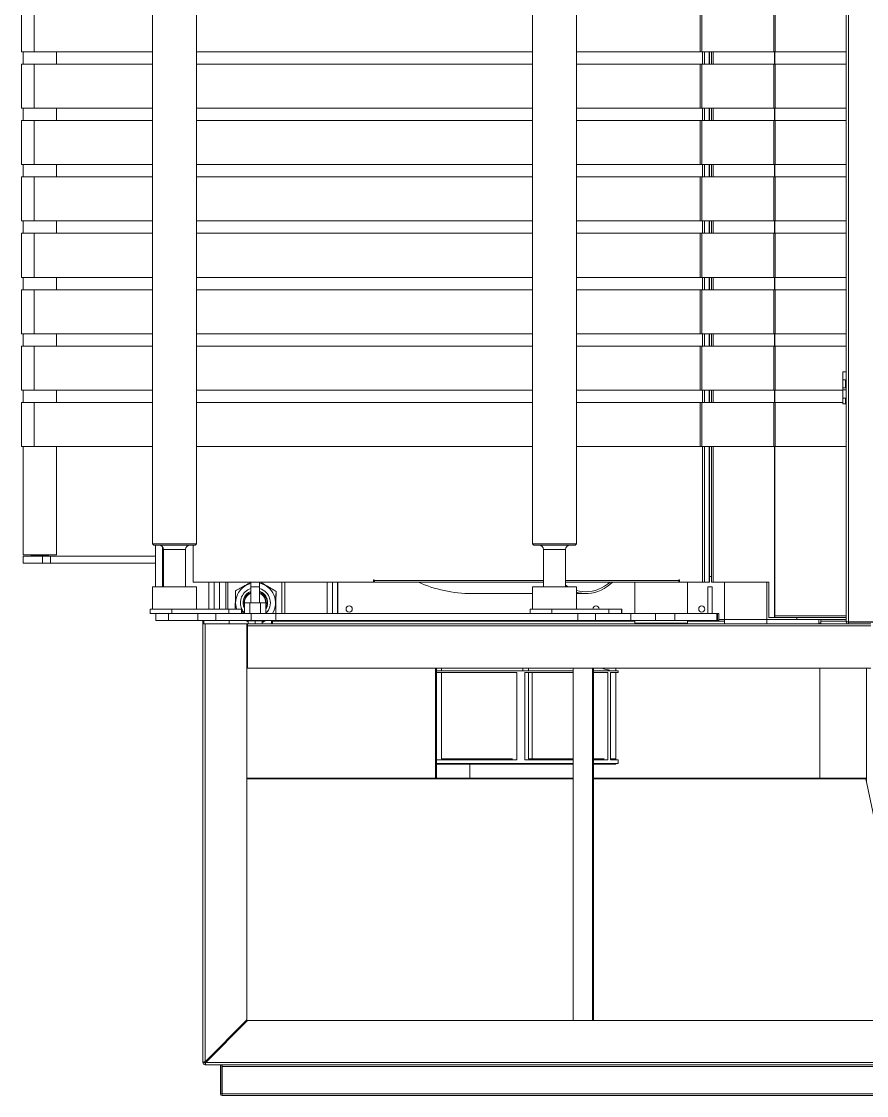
# Model space of a CAD drawing. Header units: millimetres. Extents: x 8553 to 58453, y 11523 to 43612.
# Drawn here: x 48689 to 49456, y 19149 to 20124 of the extents above; entities that cross this region are included whole.
import ezdxf

# ---------------------------------------------------------------- set-up
doc = ezdxf.new("R2010")
doc.units = ezdxf.units.MM

msp = doc.modelspace()

# ---------------------------------------------------------------- linework, layer by layer
at = {"linetype": 'Continuous', "lineweight": 15}
for p, q in [((49437.751, 19579.326), (49437.751, 22331.56)), ((49439.751, 22331.96), (49439.751, 19578.926)), ((48808.083, 22271.382), (48808.083, 19649.782)), ((48848.083, 19649.782), (48848.083, 22271.382)), ((49152.846, 22271.382), (49152.846, 19649.782)), ((49192.846, 19649.782), (49192.846, 22271.382)), ((48689.15, 20136.477), (48689.15, 20096.477)), ((48700.512, 20136.477), (48700.512, 20096.477)), ((49305.084, 20136.477), (49305.084, 20096.477)), ((49306.525, 20136.477), (49306.525, 20096.477)), ((49372.028, 20136.477), (49372.028, 20096.477)), ((49373.191, 20136.477), (49373.191, 20096.477)), ((48689.15, 20096.477), (48700.512, 20096.477)), ((48690.644, 20096.477), (48690.644, 20085.277)), ((48808.083, 20096.477), (48700.512, 20096.477)), ((48721.044, 20085.277), (48721.044, 20096.477)), ((49152.846, 20096.477), (48848.083, 20096.477)), ((49305.084, 20096.477), (49192.846, 20096.477)), ((49306.525, 20096.477), (49305.084, 20096.477)), ((49372.028, 20096.477), (49306.525, 20096.477)), ((49307.152, 20096.477), (49307.152, 20085.277)), ((49309.137, 20096.477), (49309.137, 20085.277)), ((49313.41, 20096.477), (49313.41, 20085.277)), ((49313.474, 20085.277), (49313.474, 20096.477)), ((49315.483, 20096.477), (49315.483, 20085.277)), ((49317.003, 20096.477), (49317.003, 20085.277)), ((49373.191, 20096.477), (49372.028, 20096.477)), ((49372.655, 20096.477), (49372.655, 20085.277)), ((49372.919, 20096.477), (49372.919, 20085.277)), ((49437.751, 20096.477), (49373.191, 20096.477)), ((48689.15, 20085.277), (48689.15, 20045.277)), ((48689.15, 20085.277), (48700.512, 20085.277)), ((48700.512, 20085.277), (48700.512, 20045.277)), ((48808.083, 20085.277), (48700.512, 20085.277)), ((49152.846, 20085.277), (48848.083, 20085.277)), ((49305.084, 20085.277), (49192.846, 20085.277)), ((49305.084, 20085.277), (49305.084, 20045.277)), ((49306.525, 20085.277), (49305.084, 20085.277)), ((49306.525, 20085.277), (49306.525, 20045.277)), ((49372.028, 20085.277), (49306.525, 20085.277)), ((49372.028, 20085.277), (49372.028, 20045.277)), ((49373.191, 20085.277), (49372.028, 20085.277)), ((49373.191, 20085.277), (49373.191, 20045.277)), ((49437.751, 20085.277), (49373.191, 20085.277)), ((48689.15, 20045.277), (48700.512, 20045.277)), ((48690.644, 20045.277), (48690.644, 20034.077)), ((48808.083, 20045.277), (48700.512, 20045.277)), ((48721.044, 20034.077), (48721.044, 20045.277)), ((49152.846, 20045.277), (48848.083, 20045.277)), ((49305.084, 20045.277), (49192.846, 20045.277)), ((49306.525, 20045.277), (49305.084, 20045.277)), ((49372.028, 20045.277), (49306.525, 20045.277)), ((49307.152, 20045.277), (49307.152, 20034.077)), ((49309.137, 20045.277), (49309.137, 20034.077)), ((49313.41, 20045.277), (49313.41, 20034.077)), ((49313.474, 20034.077), (49313.474, 20045.277)), ((49315.483, 20045.277), (49315.483, 20034.077)), ((49317.003, 20045.277), (49317.003, 20034.077)), ((49373.191, 20045.277), (49372.028, 20045.277)), ((49372.655, 20045.277), (49372.655, 20034.077)), ((49372.919, 20045.277), (49372.919, 20034.077)), ((49437.751, 20045.277), (49373.191, 20045.277)), ((48689.15, 20034.077), (48689.15, 19994.077)), ((48689.15, 20034.077), (48700.512, 20034.077)), ((48700.512, 20034.077), (48700.512, 19994.077)), ((48808.083, 20034.077), (48700.512, 20034.077)), ((49152.846, 20034.077), (48848.083, 20034.077)), ((49305.084, 20034.077), (49192.846, 20034.077)), ((49305.084, 20034.077), (49305.084, 19994.077)), ((49306.525, 20034.077), (49305.084, 20034.077)), ((49306.525, 20034.077), (49306.525, 19994.077)), ((49372.028, 20034.077), (49306.525, 20034.077)), ((49372.028, 20034.077), (49372.028, 19994.077)), ((49373.191, 20034.077), (49372.028, 20034.077)), ((49373.191, 20034.077), (49373.191, 19994.077)), ((49437.751, 20034.077), (49373.191, 20034.077)), ((48689.15, 19994.077), (48700.512, 19994.077)), ((48690.644, 19994.077), (48690.644, 19982.877)), ((48808.083, 19994.077), (48700.512, 19994.077)), ((48721.044, 19982.877), (48721.044, 19994.077)), ((49152.846, 19994.077), (48848.083, 19994.077)), ((49305.084, 19994.077), (49192.846, 19994.077)), ((49306.525, 19994.077), (49305.084, 19994.077)), ((49372.028, 19994.077), (49306.525, 19994.077)), ((49307.152, 19994.077), (49307.152, 19982.877)), ((49309.137, 19994.077), (49309.137, 19982.877)), ((49313.41, 19994.077), (49313.41, 19982.877)), ((49313.474, 19982.877), (49313.474, 19994.077)), ((49315.483, 19994.077), (49315.483, 19982.877)), ((49317.003, 19994.077), (49317.003, 19982.877)), ((49373.191, 19994.077), (49372.028, 19994.077)), ((49372.655, 19994.077), (49372.655, 19982.877)), ((49372.919, 19994.077), (49372.919, 19982.877)), ((49437.751, 19994.077), (49373.191, 19994.077)), ((48689.15, 19982.877), (48689.15, 19942.877)), ((48689.15, 19982.877), (48700.512, 19982.877)), ((48700.512, 19982.877), (48700.512, 19942.877)), ((48808.083, 19982.877), (48700.512, 19982.877)), ((49152.846, 19982.877), (48848.083, 19982.877)), ((49305.084, 19982.877), (49192.846, 19982.877)), ((49305.084, 19982.877), (49305.084, 19942.877)), ((49306.525, 19982.877), (49305.084, 19982.877)), ((49306.525, 19982.877), (49306.525, 19942.877)), ((49372.028, 19982.877), (49306.525, 19982.877)), ((49372.028, 19982.877), (49372.028, 19942.877)), ((49373.191, 19982.877), (49372.028, 19982.877)), ((49373.191, 19982.877), (49373.191, 19942.877)), ((49437.751, 19982.877), (49373.191, 19982.877)), ((48689.15, 19942.877), (48700.512, 19942.877)), ((48690.644, 19942.877), (48690.644, 19931.677)), ((48808.083, 19942.877), (48700.512, 19942.877)), ((48721.044, 19931.677), (48721.044, 19942.877)), ((49152.846, 19942.877), (48848.083, 19942.877)), ((49305.084, 19942.877), (49192.846, 19942.877)), ((49306.525, 19942.877), (49305.084, 19942.877)), ((49372.028, 19942.877), (49306.525, 19942.877)), ((49307.152, 19942.877), (49307.152, 19931.677)), ((49309.137, 19942.877), (49309.137, 19931.677)), ((49313.41, 19942.877), (49313.41, 19931.677)), ((49313.474, 19931.677), (49313.474, 19942.877)), ((49315.483, 19942.877), (49315.483, 19931.677)), ((49317.003, 19942.877), (49317.003, 19931.677)), ((49373.191, 19942.877), (49372.028, 19942.877)), ((49372.655, 19942.877), (49372.655, 19931.677)), ((49372.919, 19942.877), (49372.919, 19931.677)), ((49437.751, 19942.877), (49373.191, 19942.877)), ((48689.15, 19931.677), (48689.15, 19891.677)), ((48689.15, 19931.677), (48700.512, 19931.677)), ((48700.512, 19931.677), (48700.512, 19891.677)), ((48808.083, 19931.677), (48700.512, 19931.677)), ((49152.846, 19931.677), (48848.083, 19931.677)), ((49305.084, 19931.677), (49192.846, 19931.677)), ((49305.084, 19931.677), (49305.084, 19891.677)), ((49306.525, 19931.677), (49305.084, 19931.677)), ((49306.525, 19931.677), (49306.525, 19891.677)), ((49372.028, 19931.677), (49306.525, 19931.677)), ((49372.028, 19931.677), (49372.028, 19891.677)), ((49373.191, 19931.677), (49372.028, 19931.677)), ((49373.191, 19931.677), (49373.191, 19891.677)), ((49437.751, 19931.677), (49373.191, 19931.677)), ((48689.15, 19891.677), (48700.512, 19891.677)), ((48690.644, 19891.677), (48690.644, 19880.477)), ((48808.083, 19891.677), (48700.512, 19891.677)), ((48721.044, 19880.477), (48721.044, 19891.677)), ((49152.846, 19891.677), (48848.083, 19891.677)), ((49305.084, 19891.677), (49192.846, 19891.677)), ((49306.525, 19891.677), (49305.084, 19891.677)), ((49372.028, 19891.677), (49306.525, 19891.677)), ((49307.152, 19891.677), (49307.152, 19880.477)), ((49309.137, 19891.677), (49309.137, 19880.477)), ((49313.41, 19891.677), (49313.41, 19880.477)), ((49313.474, 19880.477), (49313.474, 19891.677)), ((49315.483, 19891.677), (49315.483, 19880.477)), ((49317.003, 19891.677), (49317.003, 19880.477)), ((49373.191, 19891.677), (49372.028, 19891.677)), ((49372.655, 19891.677), (49372.655, 19880.477)), ((49372.919, 19891.677), (49372.919, 19880.477)), ((49437.751, 19891.677), (49373.191, 19891.677)), ((48689.15, 19880.477), (48689.15, 19840.477)), ((48689.15, 19880.477), (48700.512, 19880.477)), ((48700.512, 19880.477), (48700.512, 19840.477)), ((48808.083, 19880.477), (48700.512, 19880.477)), ((49152.846, 19880.477), (48848.083, 19880.477)), ((49305.084, 19880.477), (49192.846, 19880.477)), ((49305.084, 19880.477), (49305.084, 19840.477)), ((49306.525, 19880.477), (49305.084, 19880.477)), ((49306.525, 19880.477), (49306.525, 19840.477)), ((49372.028, 19880.477), (49306.525, 19880.477)), ((49372.028, 19880.477), (49372.028, 19840.477)), ((49373.191, 19880.477), (49372.028, 19880.477)), ((49373.191, 19880.477), (49373.191, 19840.477)), ((49437.751, 19880.477), (49373.191, 19880.477)), ((48689.15, 19840.477), (48700.512, 19840.477)), ((48690.644, 19840.477), (48690.644, 19829.277)), ((48808.083, 19840.477), (48700.512, 19840.477)), ((48721.044, 19829.277), (48721.044, 19840.477)), ((49152.846, 19840.477), (48848.083, 19840.477)), ((49305.084, 19840.477), (49192.846, 19840.477)), ((49306.525, 19840.477), (49305.084, 19840.477)), ((49372.028, 19840.477), (49306.525, 19840.477)), ((49307.152, 19840.477), (49307.152, 19829.277)), ((49309.137, 19840.477), (49309.137, 19829.277)), ((49313.41, 19840.477), (49313.41, 19829.277)), ((49313.474, 19829.277), (49313.474, 19840.477)), ((49315.483, 19840.477), (49315.483, 19829.277)), ((49317.003, 19840.477), (49317.003, 19829.277)), ((49373.191, 19840.477), (49372.028, 19840.477)), ((49372.655, 19840.477), (49372.655, 19829.277)), ((49372.919, 19840.477), (49372.919, 19829.277)), ((49437.751, 19840.477), (49373.191, 19840.477)), ((48689.15, 19829.277), (48689.15, 19789.277)), ((48689.15, 19829.277), (48700.512, 19829.277)), ((48700.512, 19829.277), (48700.512, 19789.277)), ((48808.083, 19829.277), (48700.512, 19829.277)), ((49152.846, 19829.277), (48848.083, 19829.277)), ((49305.084, 19829.277), (49192.846, 19829.277)), ((49305.084, 19829.277), (49305.084, 19789.277)), ((49306.525, 19829.277), (49305.084, 19829.277)), ((49306.525, 19829.277), (49306.525, 19789.277)), ((49372.028, 19829.277), (49306.525, 19829.277)), ((49372.028, 19829.277), (49372.028, 19789.277)), ((49373.191, 19829.277), (49372.028, 19829.277)), ((49373.191, 19829.277), (49373.191, 19789.277)), ((49437.751, 19829.277), (49373.191, 19829.277)), ((49434.732, 19805.983), (49437.132, 19805.983)), ((49434.732, 19805.983), (49434.732, 19798.628)), ((49437.132, 19805.983), (49437.751, 19805.896)), ((49434.732, 19798.628), (49437.132, 19798.628)), ((49434.732, 19791.46), (49434.732, 19798.628)), ((49434.732, 19791.46), (49437.132, 19791.46)), ((49434.732, 19791.46), (49434.732, 19789.468)), ((49437.132, 19798.628), (49437.751, 19798.716)), ((49437.132, 19791.46), (49437.132, 19798.628)), ((49437.132, 19791.46), (49437.751, 19791.548)), ((48689.15, 19789.277), (48700.512, 19789.277)), ((48690.644, 19789.277), (48690.644, 19778.077)), ((48808.083, 19789.277), (48700.512, 19789.277)), ((48721.044, 19778.077), (48721.044, 19789.277)), ((49152.846, 19789.277), (48848.083, 19789.277)), ((49305.084, 19789.277), (49192.846, 19789.277)), ((49306.525, 19789.277), (49305.084, 19789.277)), ((49372.028, 19789.277), (49306.525, 19789.277)), ((49307.152, 19789.277), (49307.152, 19778.077)), ((49309.137, 19789.277), (49309.137, 19778.077)), ((49313.41, 19789.277), (49313.41, 19778.077)), ((49313.474, 19778.077), (49313.474, 19789.277)), ((49315.483, 19789.277), (49315.483, 19778.077)), ((49317.003, 19789.277), (49317.003, 19778.077)), ((49373.191, 19789.277), (49372.028, 19789.277)), ((49372.655, 19789.277), (49372.655, 19778.077)), ((49372.919, 19789.277), (49372.919, 19778.077)), ((49434.732, 19789.277), (49373.191, 19789.277)), ((49434.732, 19782.079), (49434.732, 19789.468)), ((49434.732, 19789.468), (49437.751, 19789.468)), ((49434.732, 19782.079), (49437.751, 19782.079)), ((49434.732, 19782.079), (49434.732, 19776.902)), ((49437.132, 19782.079), (49437.132, 19776.902)), ((48689.15, 19778.077), (48689.15, 19738.077)), ((48689.15, 19778.077), (48700.512, 19778.077)), ((48700.512, 19778.077), (48700.512, 19738.077)), ((48808.083, 19778.077), (48700.512, 19778.077)), ((49152.846, 19778.077), (48848.083, 19778.077)), ((49305.084, 19778.077), (49192.846, 19778.077)), ((49305.084, 19778.077), (49305.084, 19738.077)), ((49306.525, 19778.077), (49305.084, 19778.077)), ((49306.525, 19778.077), (49306.525, 19738.077)), ((49372.028, 19778.077), (49306.525, 19778.077)), ((49372.028, 19778.077), (49372.028, 19738.077)), ((49373.191, 19778.077), (49372.028, 19778.077)), ((49373.191, 19778.077), (49373.191, 19738.077)), ((49434.732, 19778.077), (49373.191, 19778.077)), ((49434.732, 19776.902), (49437.132, 19776.902)), ((49437.132, 19776.902), (49437.751, 19776.99)), ((48689.15, 19738.077), (48700.512, 19738.077)), ((48690.644, 19738.077), (48690.644, 19639.843)), ((48808.083, 19738.077), (48700.512, 19738.077)), ((48721.044, 19639.843), (48721.044, 19738.077)), ((49152.846, 19738.077), (48848.083, 19738.077)), ((49305.084, 19738.077), (49192.846, 19738.077)), ((49306.525, 19738.077), (49305.084, 19738.077)), ((49372.028, 19738.077), (49306.525, 19738.077)), ((49307.152, 19738.077), (49307.152, 19615.073)), ((49309.137, 19738.077), (49309.137, 19615.073)), ((49313.41, 19738.077), (49313.41, 19615.073)), ((49313.474, 19615.073), (49313.474, 19738.077)), ((49315.483, 19738.077), (49315.483, 19615.073)), ((49317.003, 19738.077), (49317.003, 19615.073)), ((49373.191, 19738.077), (49372.028, 19738.077)), ((49372.655, 19738.077), (49372.655, 19583.073)), ((49372.919, 19738.077), (49372.919, 19584.593)), ((49437.751, 19738.077), (49373.191, 19738.077)), ((48808.083, 19649.782), (48809.283, 19648.582)), ((48808.083, 19649.782), (48848.083, 19649.782)), ((48846.883, 19648.582), (48809.283, 19648.582)), ((48810.923, 19610.643), (48810.923, 19648.582)), ((48817.052, 19610.643), (48817.052, 19647.262)), ((48818.034, 19645.203), (48818.034, 19610.643)), ((48818.083, 19644.582), (48818.083, 19610.643)), ((48818.083, 19644.582), (48837.835, 19644.582)), ((48837.835, 19644.582), (48838.083, 19644.582)), ((48838.083, 19610.643), (48838.083, 19644.582)), ((48844.968, 19648.582), (48844.968, 19615.073)), ((48846.883, 19648.582), (48848.083, 19649.782)), ((49152.846, 19649.782), (49154.046, 19648.582)), ((49152.846, 19649.782), (49192.846, 19649.782)), ((49191.646, 19648.582), (49154.046, 19648.582)), ((49162.846, 19644.582), (49162.846, 19610.643)), ((49162.846, 19644.582), (49182.599, 19644.582)), ((49182.599, 19644.582), (49182.846, 19644.582)), ((49182.846, 19610.643), (49182.846, 19644.582)), ((49191.646, 19648.582), (49192.846, 19649.782)), ((48690.644, 19639.843), (48698.2, 19639.843)), ((48690.644, 19638.643), (48690.644, 19632.243)), ((48690.644, 19638.643), (48708.339, 19638.643)), ((48698.044, 19639.843), (48698.044, 19639.043)), ((48698.044, 19639.043), (48698.444, 19638.643)), ((48713.644, 19639.043), (48698.044, 19639.043)), ((48698.2, 19639.843), (48721.044, 19639.843)), ((48708.339, 19632.243), (48708.339, 19638.643)), ((48708.339, 19638.643), (48715.571, 19638.643)), ((48713.244, 19638.643), (48713.644, 19639.043)), ((48713.644, 19639.043), (48713.644, 19639.843)), ((48715.571, 19638.643), (48715.571, 19632.243)), ((48715.571, 19638.643), (48810.923, 19638.643)), ((48810.923, 19632.243), (48810.923, 19638.643)), ((48817.973, 19638.643), (48818.034, 19638.643)), ((48817.973, 19632.243), (48817.973, 19638.643)), ((48690.644, 19632.243), (48708.339, 19632.243)), ((48715.571, 19632.243), (48708.339, 19632.243)), ((48715.571, 19632.243), (48810.923, 19632.243)), ((48818.034, 19632.243), (48817.973, 19632.243)), ((49008.69, 19615.073), (48844.968, 19615.073)), ((48859.19, 19590.643), (48859.19, 19615.073)), ((48864.172, 19590.643), (48864.172, 19615.073)), ((48868.777, 19590.643), (48868.777, 19615.073)), ((48868.947, 19590.643), (48868.947, 19615.073)), ((48874.551, 19615.073), (48874.551, 19590.643)), ((48876.551, 19615.073), (48876.551, 19590.643)), ((48897.19, 19615.073), (48897.19, 19614.043)), ((48905.19, 19614.043), (48905.19, 19615.073)), ((48925.294, 19615.073), (48925.294, 19586.643)), ((48928.142, 19615.073), (48928.142, 19586.643)), ((48966.45, 19615.073), (48966.45, 19586.643)), ((48971.432, 19615.073), (48971.432, 19586.643)), ((48976.037, 19615.073), (48976.037, 19586.643)), ((48976.206, 19586.643), (48976.206, 19615.073)), ((49008.69, 19617.273), (49009.266, 19617.273)), ((49008.69, 19615.073), (49008.69, 19617.273)), ((49009.027, 19615.073), (49008.69, 19615.073)), ((49009.027, 19615.073), (49009.027, 19617.273)), ((49009.266, 19617.273), (49009.266, 19616.673)), ((49009.266, 19616.673), (49162.846, 19616.673)), ((49009.716, 19615.073), (49162.846, 19615.073)), ((49182.846, 19616.673), (49285.655, 19616.673)), ((49182.846, 19615.073), (49286.105, 19615.073)), ((49245.751, 19615.073), (49245.751, 19586.643)), ((49285.655, 19617.273), (49286.231, 19617.273)), ((49285.655, 19616.673), (49285.655, 19617.273)), ((49285.992, 19616.673), (49285.655, 19616.673)), ((49285.992, 19616.673), (49285.992, 19617.273)), ((49286.105, 19616.273), (49286.105, 19615.073)), ((49286.105, 19616.273), (49286.231, 19616.273)), ((49286.105, 19615.073), (49286.231, 19615.073)), ((49286.231, 19617.273), (49286.231, 19615.073)), ((49307.152, 19615.073), (49286.231, 19615.073)), ((49293.751, 19586.643), (49293.751, 19615.073)), ((49309.137, 19615.073), (49307.152, 19615.073)), ((49313.41, 19615.073), (49309.137, 19615.073)), ((49313.474, 19615.073), (49313.41, 19615.073)), ((49315.483, 19620.273), (49313.474, 19620.273)), ((49315.483, 19615.073), (49317.003, 19615.073)), ((49367.483, 19615.073), (49317.003, 19615.073)), ((49327.118, 19581.043), (49327.118, 19615.073)), ((49365.518, 19581.043), (49365.518, 19615.073)), ((49367.483, 19583.073), (49367.483, 19615.073)), ((48808.083, 19610.643), (48808.083, 19590.643)), ((48808.083, 19610.643), (48848.083, 19610.643)), ((48848.083, 19590.643), (48848.083, 19610.643)), ((48897.19, 19612.056), (48897.19, 19596.243)), ((48897.19, 19610.643), (48897.19, 19596.243)), ((48897.19, 19610.643), (48905.19, 19610.643)), ((48905.19, 19596.243), (48905.19, 19612.056)), ((48905.19, 19596.243), (48905.19, 19610.643)), ((48920.168, 19606.634), (48920.201, 19606.634)), ((49152.846, 19610.643), (49152.846, 19590.643)), ((49152.846, 19610.643), (49192.846, 19610.643)), ((49192.846, 19590.643), (49192.846, 19610.643)), ((49311.964, 19610.643), (49311.964, 19586.643)), ((49311.964, 19610.643), (49315.964, 19610.643)), ((49315.964, 19586.643), (49315.964, 19610.643)), ((48891.491, 19586.643), (48891.491, 19596.243)), ((48896.325, 19596.243), (48891.491, 19596.243)), ((48896.325, 19586.643), (48896.325, 19596.243)), ((48906.024, 19596.243), (48896.325, 19596.243)), ((48906.024, 19586.643), (48906.024, 19596.243)), ((48910.889, 19596.243), (48906.024, 19596.243)), ((48910.889, 19586.643), (48910.889, 19596.243)), ((49098.062, 19604.69), (49152.846, 19604.69)), ((49192.846, 19604.69), (49201.3, 19604.69)), ((48806.083, 19590.643), (48806.083, 19586.643)), ((48806.083, 19590.643), (48825.678, 19590.643)), ((48806.083, 19586.643), (48825.678, 19586.643)), ((48811.167, 19586.643), (48811.167, 19580.243)), ((48822.561, 19586.643), (48822.561, 19580.243)), ((48825.678, 19586.643), (48825.678, 19590.643)), ((48825.678, 19590.643), (48877.374, 19590.643)), ((48825.678, 19586.643), (48877.374, 19586.643)), ((48849.301, 19580.243), (48849.301, 19586.643)), ((48865.425, 19586.643), (48865.425, 19580.243)), ((48877.374, 19586.643), (48877.374, 19590.643)), ((48877.374, 19590.643), (48888.805, 19590.643)), ((48887.085, 19586.643), (48877.374, 19586.643)), ((48887.085, 19586.643), (48897.532, 19586.643)), ((48888.805, 19590.643), (48888.805, 19586.643)), ((48888.805, 19590.643), (48888.847, 19590.643)), ((48888.847, 19586.643), (48888.847, 19590.643)), ((48888.847, 19590.643), (48889.397, 19590.643)), ((48889.397, 19586.643), (48889.397, 19590.643)), ((48897.532, 19580.243), (48897.532, 19586.643)), ((48897.532, 19586.643), (48919.936, 19586.643)), ((48919.936, 19586.643), (48919.936, 19580.243)), ((49150.846, 19586.643), (48919.936, 19586.643)), ((49150.846, 19590.643), (49150.846, 19586.643)), ((49150.846, 19590.643), (49170.441, 19590.643)), ((49150.846, 19586.643), (49170.441, 19586.643)), ((49170.441, 19586.643), (49170.441, 19590.643)), ((49170.441, 19590.643), (49222.137, 19590.643)), ((49170.441, 19586.643), (49222.137, 19586.643)), ((49194.065, 19580.243), (49194.065, 19586.643)), ((49210.189, 19586.643), (49210.189, 19580.243)), ((49222.137, 19586.643), (49222.137, 19590.643)), ((49222.137, 19590.643), (49233.568, 19590.643)), ((49231.849, 19586.643), (49222.137, 19586.643)), ((49231.849, 19586.643), (49242.295, 19586.643)), ((49233.568, 19590.643), (49233.568, 19586.643)), ((49233.568, 19590.643), (49233.61, 19590.643)), ((49233.61, 19586.643), (49233.61, 19590.643)), ((49233.61, 19590.643), (49234.16, 19590.643)), ((49234.16, 19586.643), (49234.16, 19590.643)), ((49242.295, 19580.243), (49242.295, 19586.643)), ((49242.295, 19586.643), (49264.699, 19586.643)), ((49264.699, 19586.643), (49264.699, 19580.243)), ((49282.246, 19586.643), (49264.699, 19586.643)), ((49282.246, 19580.243), (49282.246, 19586.643)), ((49282.246, 19586.643), (49311.964, 19586.643)), ((49311.964, 19586.643), (49315.964, 19586.643)), ((49315.964, 19586.643), (49320.11, 19586.643)), ((49320.11, 19586.643), (49320.11, 19580.243)), ((49320.713, 19586.643), (49320.11, 19586.643)), ((49320.713, 19580.243), (49320.713, 19586.643)), ((49320.713, 19586.643), (49321.999, 19586.643)), ((49321.999, 19580.243), (49321.999, 19586.643)), ((48822.561, 19580.243), (48811.167, 19580.243)), ((48849.301, 19580.243), (48822.561, 19580.243)), ((48865.425, 19580.243), (48849.301, 19580.243)), ((48853.751, 19580.243), (48853.751, 19577.043)), ((48853.751, 19577.043), (48855.751, 19577.043)), ((48853.751, 19179.043), (48853.751, 19577.043)), ((48854.551, 19580.243), (48854.551, 19577.043)), ((48855.751, 19179.608), (48855.751, 19577.043)), ((48893.751, 19577.043), (48855.751, 19577.043)), ((48865.425, 19580.243), (48897.532, 19580.243)), ((48877.751, 19577.043), (48877.751, 19580.243)), ((48894.151, 19577.043), (48893.751, 19577.043)), ((48893.751, 19217.608), (48893.751, 19577.043)), ((48894.151, 19575.283), (48894.151, 19577.043)), ((48894.151, 19577.043), (49460.151, 19577.043)), ((48895.338, 19580.243), (48894.898, 19579.843)), ((48894.898, 19579.843), (48894.898, 19577.043)), ((48894.898, 19579.843), (48898.044, 19579.843)), ((48919.936, 19580.243), (48897.532, 19580.243)), ((48898.044, 19579.843), (48901.19, 19579.843)), ((48901.19, 19579.843), (48901.19, 19577.043)), ((48901.19, 19579.843), (48904.336, 19579.843)), ((48904.336, 19579.843), (48907.482, 19579.843)), ((48907.482, 19579.843), (48907.042, 19580.243)), ((48907.482, 19578.427), (48910.72, 19580.243)), ((48907.482, 19579.843), (48907.482, 19577.043)), ((48916.151, 19577.043), (48916.151, 19580.243)), ((48916.151, 19577.843), (48916.951, 19577.843)), ((48916.951, 19580.243), (48916.951, 19579.683)), ((48916.951, 19579.683), (48916.951, 19577.043)), ((48916.951, 19579.683), (49245.751, 19579.683)), ((49194.065, 19580.243), (48919.936, 19580.243)), ((49210.189, 19580.243), (49194.065, 19580.243)), ((49210.189, 19580.243), (49242.295, 19580.243)), ((49264.699, 19580.243), (49242.295, 19580.243)), ((49245.751, 19580.243), (49245.751, 19577.843)), ((49245.751, 19577.843), (49293.751, 19577.843)), ((49282.246, 19580.243), (49264.699, 19580.243)), ((49320.11, 19580.243), (49282.246, 19580.243)), ((49293.751, 19577.843), (49293.751, 19580.243)), ((49293.751, 19579.683), (49327.118, 19579.683)), ((49320.713, 19580.243), (49320.11, 19580.243)), ((49321.999, 19580.243), (49320.713, 19580.243)), ((49327.118, 19581.043), (49321.999, 19581.043)), ((49365.518, 19581.043), (49327.118, 19581.043)), ((49327.118, 19577.043), (49327.118, 19581.043)), ((49392.951, 19581.043), (49365.518, 19581.043)), ((49365.518, 19577.043), (49365.518, 19581.043)), ((49367.483, 19583.073), (49372.655, 19583.073)), ((49372.655, 19583.073), (49372.919, 19583.073)), ((49372.919, 19584.593), (49372.919, 19583.073)), ((49372.919, 19584.593), (49437.751, 19584.593)), ((49372.919, 19583.073), (49437.751, 19583.073)), ((49392.951, 19581.043), (49392.951, 19583.073)), ((49392.951, 19581.043), (49437.751, 19581.043)), ((49412.951, 19577.043), (49412.951, 19581.043)), ((49412.951, 19577.843), (49414.551, 19577.843)), ((49414.551, 19581.043), (49414.551, 19579.683)), ((49414.551, 19579.683), (49414.551, 19577.043)), ((49414.551, 19579.683), (49437.751, 19579.683)), ((49437.751, 19579.326), (49437.751, 19579.043)), ((49437.751, 19579.043), (49438.874, 19579.043)), ((49439.751, 19578.926), (49483.751, 19578.926)), ((49483.751, 19578.643), (49439.751, 19578.643)), ((49439.751, 19578.643), (49439.751, 19577.043)), ((48893.751, 19575.443), (48894.151, 19575.443)), ((48893.751, 19570.643), (48894.151, 19570.643)), ((48894.151, 19575.283), (49460.151, 19575.283)), ((48894.151, 19575.283), (48894.151, 19537.043)), ((48893.751, 19546.643), (48894.151, 19546.643)), ((48893.751, 19537.043), (48894.151, 19537.043)), ((48894.151, 19537.043), (49460.151, 19537.043)), ((49064.972, 19537.043), (49064.972, 19437.043)), ((49065.69, 19437.043), (49065.69, 19537.043)), ((49189.738, 19534.545), (49065.69, 19534.545)), ((49138.862, 19532.945), (49065.69, 19532.945)), ((49070.287, 19537.043), (49070.287, 19534.545)), ((49070.287, 19532.945), (49070.287, 19454.643)), ((49138.862, 19532.945), (49138.862, 19453.745)), ((49144.049, 19537.043), (49144.049, 19534.545)), ((49189.738, 19532.945), (49145.934, 19532.945)), ((49145.934, 19532.945), (49145.934, 19453.745)), ((49149.322, 19537.043), (49149.322, 19534.545)), ((49149.322, 19532.945), (49149.322, 19454.643)), ((49152.774, 19454.643), (49152.774, 19532.945)), ((49189.738, 19537.043), (49189.738, 19217.043)), ((49207.264, 19217.043), (49207.264, 19537.043)), ((49208.421, 19217.043), (49208.421, 19537.043)), ((49230.551, 19534.545), (49208.421, 19534.545)), ((49221.161, 19532.945), (49208.421, 19532.945)), ((49221.161, 19532.945), (49221.161, 19453.745)), ((49230.551, 19532.945), (49223.648, 19532.945)), ((49223.648, 19532.945), (49223.648, 19453.745)), ((49228.426, 19537.043), (49228.426, 19534.545)), ((49228.426, 19532.945), (49228.426, 19454.643)), ((49228.55, 19537.043), (49228.55, 19534.612)), ((49228.55, 19532.945), (49228.55, 19454.643)), ((49230.551, 19532.945), (49230.551, 19534.545)), ((49413.697, 19537.043), (49413.697, 19437.043)), ((49456.076, 19433.218), (49456.076, 19537.043)), ((49138.862, 19453.745), (49065.69, 19453.745)), ((49189.738, 19450.545), (49065.69, 19450.545)), ((49065.69, 19449.843), (49189.738, 19449.843)), ((49070.287, 19454.643), (49134.791, 19454.643)), ((49096.151, 19437.043), (49096.151, 19449.843)), ((49189.738, 19453.745), (49145.934, 19453.745)), ((49149.322, 19454.643), (49189.738, 19454.643)), ((49208.421, 19454.643), (49218.047, 19454.643)), ((49221.161, 19453.745), (49208.421, 19453.745)), ((49230.551, 19450.545), (49208.421, 19450.545)), ((49208.421, 19449.843), (49228.551, 19449.843)), ((49223.648, 19454.643), (49228.426, 19454.643)), ((49230.551, 19453.745), (49223.648, 19453.745)), ((49228.55, 19454.643), (49228.551, 19454.643)), ((49228.551, 19453.745), (49228.551, 19454.643)), ((49228.551, 19449.843), (49228.551, 19450.545)), ((49230.551, 19450.545), (49230.551, 19453.745)), ((48893.751, 19437.043), (49189.738, 19437.043)), ((49189.738, 19436.645), (48893.751, 19436.645)), ((49208.421, 19437.043), (49456.076, 19437.043)), ((49455.351, 19436.645), (49208.421, 19436.645)), ((49455.351, 19436.645), (49501.751, 19217.286)), ((49456.076, 19433.218), (49456.076, 19437.043)), ((48893.751, 19217.608), (48855.751, 19179.608)), ((48856.316, 19179.043), (48894.316, 19217.043)), ((48893.751, 19217.043), (48893.751, 19217.608)), ((48893.751, 19217.286), (49189.738, 19217.286)), ((48894.316, 19217.043), (48893.751, 19217.043)), ((49459.351, 19217.043), (48894.316, 19217.043)), ((49208.421, 19217.286), (49501.751, 19217.286)), ((48881.516, 19204.243), (48880.385, 19204.243)), ((48855.351, 19179.043), (48853.751, 19179.043)), ((48855.751, 19178.643), (48855.751, 19177.043)), ((49539.751, 19177.043), (48855.751, 19177.043)), ((49532.919, 19179.043), (48856.316, 19179.043)), ((48856.545, 19180.403), (48857.676, 19180.403)), ((48861.985, 19185.843), (48863.116, 19185.843)), ((48869.751, 19177.043), (48869.751, 19150.643)), ((48870.951, 19177.043), (48870.951, 19150.643)), ((48871.351, 19175.443), (48871.351, 19177.043)), ((48871.351, 19150.643), (48871.351, 19175.443)), ((49661.751, 19175.443), (48871.351, 19175.443)), ((48870.951, 19150.643), (48869.751, 19150.643)), ((48871.351, 19150.643), (49684.151, 19150.643)), ((48871.351, 19150.243), (48871.351, 19150.643)), ((48871.351, 19150.243), (48871.351, 19149.043)), ((49684.151, 19149.043), (48871.351, 19149.043))]:
    msp.add_line(p, q, dxfattribs=at)
at = {"linetype": 'Continuous', "lineweight": 15, "flags": 128}
for points in [[(49009.716, 19615.073), (49009.628, 19615.104), (49009.544, 19615.195), (49009.466, 19615.343), (49009.398, 19615.542), (49009.342, 19615.784), (49009.3, 19616.061), (49009.275, 19616.361), (49009.266, 19616.673)], [(49223.479, 19615.073), (49220.949, 19613.061), (49218.315, 19611.29), (49215.602, 19609.777), (49212.822, 19608.529), (49209.989, 19607.553), (49207.115, 19606.852), (49204.214, 19606.43), (49201.3, 19606.29), (49198.385, 19606.43), (49195.484, 19606.852), (49192.846, 19607.485)], [(49225.587, 19615.073), (49223.22, 19612.996), (49220.607, 19611.026), (49217.905, 19609.309), (49215.128, 19607.855), (49212.288, 19606.669), (49209.398, 19605.757), (49206.471, 19605.123), (49203.52, 19604.769), (49200.559, 19604.699), (49197.602, 19604.911), (49194.661, 19605.405), (49192.846, 19605.853)], [(49285.655, 19616.673), (49285.664, 19616.361), (49285.689, 19616.061), (49285.731, 19615.784), (49285.787, 19615.542), (49285.855, 19615.343), (49285.933, 19615.195), (49286.017, 19615.104), (49286.105, 19615.073)], [(49285.992, 19616.673), (49285.995, 19616.595), (49286.001, 19616.52), (49286.011, 19616.451), (49286.025, 19616.39), (49286.042, 19616.34), (49286.062, 19616.304), (49286.083, 19616.281), (49286.105, 19616.273)], [(49185.38, 19610.643), (49184.284, 19611.29), (49182.846, 19612.219)], [(48893.171, 19580.243), (48893.382, 19580.133), (48894.898, 19579.442)], [(48907.482, 19579.114), (48908.787, 19579.616), (48910.095, 19580.243)], [(48871.351, 19177.043), (48871.038, 19177.012), (48870.951, 19176.992)]]:
    msp.add_lwpolyline(points, dxfattribs=at)
at = {"linetype": 'Continuous', "lineweight": 15}
for centre in [(48986.551, 19590.643), (49306.551, 19590.643)]:
    msp.add_circle(centre, 2.8, dxfattribs=at)
for centre, radius, start, end in [((48814.083, 19644.582), 4, 0, 90), ((48842.083, 19644.582), 4, 90, 180), ((49158.846, 19644.582), 4, 0, 90), ((49186.846, 19644.582), 4, 90, 180), ((48901.633, 19596.243), 18.1, 149.280117, 198.022581), ((48901.633, 19596.243), 18.1, 104.056262, 149.280124), ((48901.41, 19596.243), 13.6, 108.078734, 204.315728), ((48901.41, 19596.243), 11.2, 112.136919, 207.66197), ((48901.633, 19596.243), 10.484, 115.073097, 194.672811), ((48901.672, 19596.243), 10.484, 115.308441, 193.807045), ((48909.123, 19613.043), 4.058, 165.735146, 194.074039), ((48901.633, 19596.243), 18.1, 327.968424, 78.726624), ((48901.41, 19596.243), 13.6, 315.099167, 73.864166), ((48901.41, 19596.243), 11.2, 327.816783, 70.277288), ((48901.633, 19596.243), 10.484, 331.991988, 70.167709), ((48901.206, 19596.243), 9.6, 114.72623, 180.000021), ((48901.53, 19596.243), 9.6, 347.14105, 67.590323), ((48901.206, 19596.243), 9.6, 359.999971, 65.477294), ((48901.41, 19596.243), 13.6, 207.94789, 223.163707), ((49210.551, 19590.643), 2.8, 360, 180), ((48855.751, 19179.043), 2, 180, 270), ((48855.751, 19179.043), 0.4, 180, 270), ((48856.652, 19179.672), 1.18, 194.847644, 235.495561), ((48871.351, 19175.443), 0.4, 90, 180), ((48871.351, 19150.643), 1.6, 180, 270), ((48871.351, 19150.643), 0.4, 180, 270)]:
    msp.add_arc(centre, radius, start, end, dxfattribs=at)
msp.add_ellipse((49098.062, 19666.69), major_axis=(-87.681, 0), ratio=0.7071068, start_param=0.9836509, end_param=1.5707963, dxfattribs=at)
for points, knots in [([(48920.168, 19606.634), (48919.082, 19607.279), (48916.899, 19608.576), (48913.136, 19610.811), (48909.44, 19613.007), (48906.944, 19614.491), (48905.965, 19615.073)], [0, 0, 0, 0, 0.2344759, 0.4709304, 0.792364, 1, 1, 1, 1]), ([(48906.001, 19615.073), (48906.941, 19614.514), (48909.439, 19613.031), (48913.125, 19610.84), (48916.925, 19608.582), (48919.105, 19607.285), (48920.201, 19606.634)], [0, 0, 0, 0, 0.1993386, 0.5290491, 0.7633521, 1, 1, 1, 1]), ([(48883.371, 19607.096), (48883.347, 19605.252), (48883.299, 19601.522), (48883.229, 19596.01), (48883.183, 19592.344), (48883.163, 19590.687), (48883.163, 19590.643)], [0, 0, 0, 0, 0.3428698, 0.693175, 0.9917035, 1, 1, 1, 1]), ([(48897.19, 19614.846), (48897.142, 19614.819), (48895.442, 19613.866), (48892.215, 19612.057), (48887.619, 19609.479), (48884.796, 19607.895), (48883.371, 19607.096)], [0, 0, 0, 0, 0.0104681, 0.3742462, 0.6842562, 1, 1, 1, 1]), ([(48897.19, 19614.043), (48897.193, 19614.032), (48897.198, 19614.011), (48897.237, 19613.844), (48897.281, 19613.596), (48897.315, 19613.281), (48897.321, 19612.942), (48897.298, 19612.619), (48897.256, 19612.34), (48897.214, 19612.141), (48897.19, 19612.041), (48897.193, 19612.053), (48897.193, 19612.056)], [0, 0, 0, 0, 0.1051322, 0.2101901, 0.317195, 0.4257587, 0.5321272, 0.6359399, 0.7408266, 0.8486958, 0.9569029, 1, 1, 1, 1]), ([(48919.917, 19586.643), (48919.934, 19588.072), (48919.974, 19591.387), (48920.038, 19596.485), (48920.105, 19601.764), (48920.147, 19605.001), (48920.168, 19606.634)], [0, 0, 0, 0, 0.2179909, 0.5054782, 0.7504735, 1, 1, 1, 1]), ([(48920.201, 19606.634), (48920.178, 19604.79), (48920.133, 19601.062), (48920.065, 19595.54), (48920.003, 19590.684), (48919.966, 19587.861), (48919.95, 19586.643)], [0, 0, 0, 0, 0.28141665, 0.56893605, 0.81395872, 1, 1, 1, 1]), ([(48892.54, 19580.243), (48893.275, 19579.806), (48894.065, 19579.337), (48894.843, 19578.874), (48894.898, 19578.842)], [0, 0, 0, 0, 0.9291738, 1, 1, 1, 1]), ([(48910.758, 19580.243), (48910.509, 19580.103), (48909.415, 19579.489), (48908.324, 19578.878), (48907.482, 19578.406)], [0, 0, 0, 0, 0.2275206, 1, 1, 1, 1]), ([(49222.747, 19535.198), (49222.123, 19535.295), (49219.877, 19535.643), (49217.501, 19536.332), (49215.791, 19536.977), (49215.616, 19537.043)], [0, 0, 0, 0, 0.2569255, 0.9239813, 1, 1, 1, 1]), ([(48855.751, 19179.608), (48855.522, 19179.567), (48855.065, 19179.485), (48854.459, 19179.361), (48854.006, 19179.238), (48853.78, 19179.132), (48853.759, 19179.067), (48853.751, 19179.043)], [0, 0, 0, 0, 0.2181749, 0.4363498, 0.6545151, 0.8726803, 1, 1, 1, 1]), ([(48855.751, 19177.043), (48855.792, 19177.066), (48855.874, 19177.111), (48855.998, 19177.467), (48856.121, 19177.989), (48856.227, 19178.549), (48856.292, 19178.91), (48856.316, 19179.043)], [0, 0, 0, 0, 0.2181749, 0.4363498, 0.6545151, 0.8726803, 1, 1, 1, 1])]:
    msp.add_open_spline(points, degree=3, knots=knots, dxfattribs=at)
for points in [[(49439.751, 19578.926), (49439.489, 19578.959), (49438.964, 19579.026), (49438.303, 19579.126), (49437.841, 19579.226), (49437.781, 19579.292), (49437.751, 19579.326)], [(49437.751, 19579.043), (49437.781, 19578.781), (49437.841, 19578.256), (49438.303, 19577.595), (49438.964, 19577.133), (49439.489, 19577.073), (49439.751, 19577.043)], [(49439.351, 19579.043), (49439.357, 19578.99), (49439.369, 19578.885), (49439.461, 19578.753), (49439.593, 19578.661), (49439.698, 19578.649), (49439.751, 19578.643)], [(48855.751, 19179.608), (48855.698, 19179.561), (48855.593, 19179.467), (48855.461, 19179.326), (48855.369, 19179.184), (48855.357, 19179.09), (48855.351, 19179.043)], [(48855.751, 19178.643), (48855.798, 19178.649), (48855.892, 19178.661), (48856.033, 19178.753), (48856.175, 19178.885), (48856.269, 19178.99), (48856.316, 19179.043)]]:
    msp.add_open_spline(points, degree=3, dxfattribs=at)

doc.saveas('drawing.dxf')
